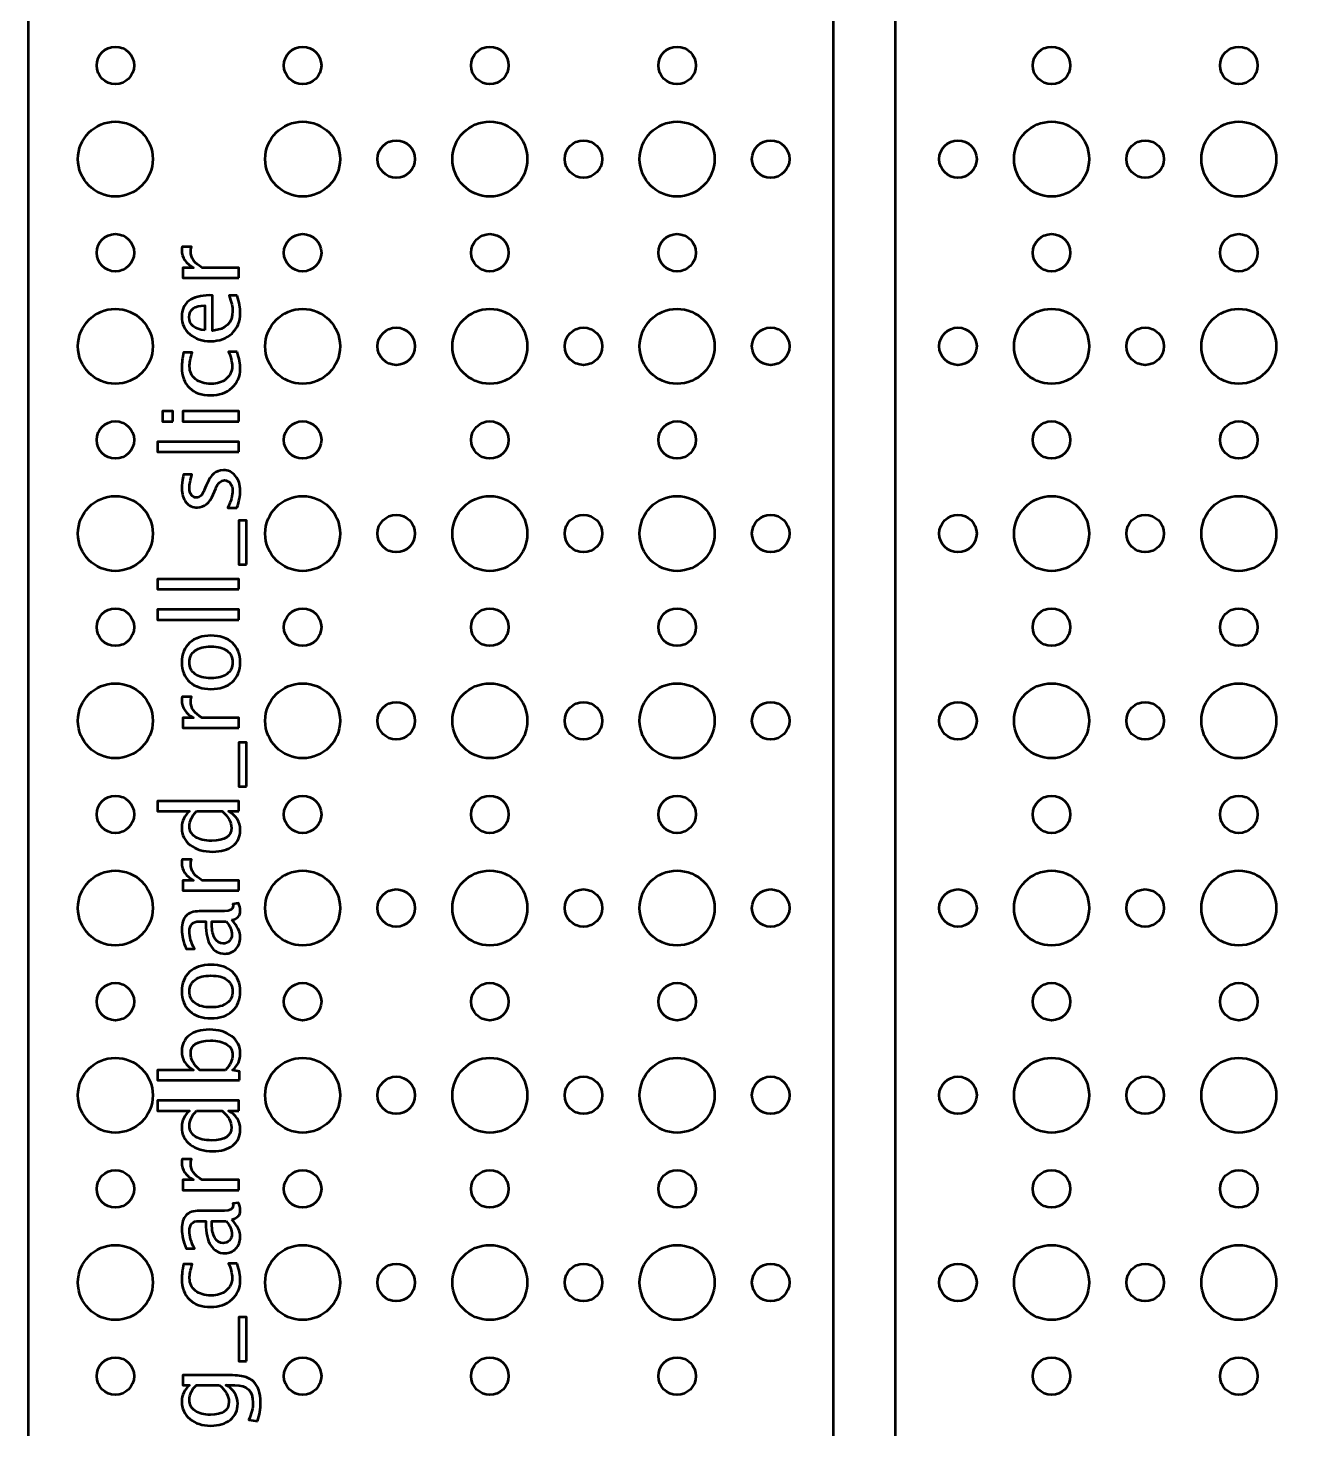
# Model space of a CAD drawing. Header units: centimetres. Extents: x -120 to 105, y -79 to 117.
# Drawn here: x 23.3 to 33.45, y -23.67 to -12.45 of the extents above; entities that cross this region are included whole.
import ezdxf

# ---------------------------------------------------------------- set-up
doc = ezdxf.new("R2010")
doc.units = ezdxf.units.CM
doc.header["$MEASUREMENT"] = 0
doc.layers.add('Layer 1', color=7, linetype='Continuous')

msp = doc.modelspace()

# ---------------------------------------------------------------- linework, layer by layer
at = {"layer": 'Layer 1', "lineweight": 53}
msp.add_lwpolyline([(29.75, -32.5001), (30.25, -32.5001), (30.25, 2.4999), (29.75, 2.4999), (29.75, -32.5001)], close=True, dxfattribs=at)
for centre, major_axis in [((24, -12.75), (0, 0.15)), ((25.5, -12.75), (0, 0.15)), ((27, -12.75), (0, 0.15)), ((28.5, -12.75), (0, 0.15)), ((31.5, -12.75), (0, 0.15)), ((33, -12.75), (0, 0.15)), ((24.00001, -13.50001), (0, 0.30001)), ((25.50001, -13.50001), (0, 0.30001)), ((27.00001, -13.50001), (0, 0.30001)), ((28.50001, -13.50001), (0, 0.30001)), ((31.50001, -13.50001), (0, 0.30001)), ((33.00001, -13.50001), (0, 0.30001)), ((26.25, -13.5), (0, 0.15)), ((27.75, -13.5), (0, 0.15)), ((29.25, -13.5), (0, 0.15)), ((30.75, -13.5), (0, 0.15)), ((32.25, -13.5), (0, 0.15)), ((24, -14.25), (0, 0.15)), ((25.5, -14.25), (0, 0.15)), ((27, -14.25), (0, 0.15)), ((28.5, -14.25), (0, 0.15)), ((31.5, -14.25), (0, 0.15)), ((33, -14.25), (0, 0.15)), ((24.00001, -15.00001), (0, 0.30001)), ((25.50001, -15.00001), (0, 0.30001)), ((27.00001, -15.00001), (0, 0.30001)), ((28.50001, -15.00001), (0, 0.30001)), ((31.50001, -15.00001), (0, 0.30001)), ((33.00001, -15.00001), (0, 0.30001)), ((26.25, -15), (0, 0.15)), ((27.75, -15), (0, 0.15)), ((29.25, -15), (0, 0.15)), ((30.75, -15), (0, 0.15)), ((32.25, -15), (0, 0.15)), ((24, -15.75), (0, 0.15)), ((25.5, -15.75), (0, 0.15)), ((27, -15.75), (0, 0.15)), ((28.5, -15.75), (0, 0.15)), ((31.5, -15.75), (0, 0.15)), ((33, -15.75), (0, 0.15)), ((24.00001, -16.50001), (0, 0.30001)), ((25.50001, -16.50001), (0, 0.30001)), ((27.00001, -16.50001), (0, 0.30001)), ((28.50001, -16.50001), (0, 0.30001)), ((31.50001, -16.50001), (0, 0.30001)), ((33.00001, -16.50001), (0, 0.30001)), ((26.25, -16.5), (0, 0.15)), ((27.75, -16.5), (0, 0.15)), ((29.25, -16.5), (0, 0.15)), ((30.75, -16.5), (0, 0.15)), ((32.25, -16.5), (0, 0.15)), ((24, -17.25), (0, 0.15)), ((25.5, -17.25), (0, 0.15)), ((27, -17.25), (0, 0.15)), ((28.5, -17.25), (0, 0.15)), ((31.5, -17.25), (0, 0.15)), ((33, -17.25), (0, 0.15)), ((24.00001, -18.00001), (0, 0.30001)), ((25.50001, -18.00001), (0, 0.30001)), ((27.00001, -18.00001), (0, 0.30001)), ((28.50001, -18.00001), (0, 0.30001)), ((31.50001, -18.00001), (0, 0.30001)), ((33.00001, -18.00001), (0, 0.30001)), ((26.25, -18), (0, 0.15)), ((27.75, -18), (0, 0.15)), ((29.25, -18), (0, 0.15)), ((30.75, -18), (0, 0.15)), ((32.25, -18), (0, 0.15)), ((24, -18.75), (0, 0.15)), ((25.5, -18.75), (0, 0.15)), ((27, -18.75), (0, 0.15)), ((28.5, -18.75), (0, 0.15)), ((31.5, -18.75), (0, 0.15)), ((33, -18.75), (0, 0.15)), ((24.00001, -19.50001), (0, 0.30001)), ((25.50001, -19.50001), (0, 0.30001)), ((27.00001, -19.50001), (0, 0.30001)), ((28.50001, -19.50001), (0, 0.30001)), ((31.50001, -19.50001), (0, 0.30001)), ((33.00001, -19.50001), (0, 0.30001)), ((26.25, -19.5), (0, 0.15)), ((27.75, -19.5), (0, 0.15)), ((29.25, -19.5), (0, 0.15)), ((30.75, -19.5), (0, 0.15)), ((32.25, -19.5), (0, 0.15)), ((24, -20.25), (0, 0.15)), ((25.5, -20.25), (0, 0.15)), ((27, -20.25), (0, 0.15)), ((28.5, -20.25), (0, 0.15)), ((31.5, -20.25), (0, 0.15)), ((33, -20.25), (0, 0.15)), ((24.00001, -21.00001), (0, 0.30001)), ((25.50001, -21.00001), (0, 0.30001)), ((27.00001, -21.00001), (0, 0.30001)), ((28.50001, -21.00001), (0, 0.30001)), ((31.50001, -21.00001), (0, 0.30001)), ((33.00001, -21.00001), (0, 0.30001)), ((26.25, -21), (0, 0.15)), ((27.75, -21), (0, 0.15)), ((29.25, -21), (0, 0.15)), ((30.75, -21), (0, 0.15)), ((32.25, -21), (0, 0.15)), ((24, -21.75), (0, 0.15)), ((25.5, -21.75), (0, 0.15)), ((27, -21.75), (0, 0.15)), ((28.5, -21.75), (0, 0.15)), ((31.5, -21.75), (0, 0.15)), ((33, -21.75), (0, 0.15)), ((24.00001, -22.50001), (0, 0.30001)), ((25.50001, -22.50001), (0, 0.30001)), ((27.00001, -22.50001), (0, 0.30001)), ((28.50001, -22.50001), (0, 0.30001)), ((31.50001, -22.50001), (0, 0.30001)), ((33.00001, -22.50001), (0, 0.30001)), ((26.25, -22.5), (0, 0.15)), ((27.75, -22.5), (0, 0.15)), ((29.25, -22.5), (0, 0.15)), ((30.75, -22.5), (0, 0.15)), ((32.25, -22.5), (0, 0.15)), ((24, -23.25), (0, 0.15)), ((25.5, -23.25), (0, 0.15)), ((27, -23.25), (0, 0.15)), ((28.5, -23.25), (0, 0.15)), ((31.5, -23.25), (0, 0.15)), ((33, -23.25), (0, 0.15))]:
    msp.add_ellipse(centre, major_axis=major_axis, ratio=1, dxfattribs=at)
msp.add_open_spline([(23.8, -33.7), (23.52386, -33.7), (23.3, -33.47614), (23.3, -33.2), (23.3, -33.2), (23.3, -33.2), (23.3, 6.2), (23.3, 6.2), (23.3, 6.2), (23.3, 6.47614), (23.52386, 6.7), (23.8, 6.7), (23.8, 6.7), (27.54218, 6.7), (33.02796, 6.7), (36.2, 6.7), (36.2, 6.7), (36.47614, 6.7), (36.7, 6.47614), (36.7, 6.2), (36.7, 6.2), (36.7, 6.2), (36.7, -11.3), (36.7, -11.3), (36.7, -11.3), (36.7, -11.3), (61.7, -11.3), (61.7, -11.3), (61.7, -11.3), (61.97614, -11.3), (62.2, -11.52386), (62.2, -11.8), (62.2, -11.8), (62.2, -11.8), (62.2, -18.2), (62.2, -18.2), (62.2, -18.2), (62.2, -18.47614), (61.97614, -18.7), (61.7, -18.7), (61.7, -18.7), (61.7, -18.7), (36.7, -18.7), (36.7, -18.7), (36.7, -18.7), (36.7, -18.7), (36.7, -33.2), (36.7, -33.2), (36.7, -33.2), (36.7, -33.47614), (36.47614, -33.7), (36.2, -33.7), (36.2, -33.7), (31.42225, -33.7), (28.57775, -33.7), (23.8, -33.7)], degree=3, knots=[0, 0, 0, 0, 0.06666667, 0.06666667, 0.06666667, 0.06666667, 0.13333333, 0.13333333, 0.13333333, 0.13333333, 0.2, 0.2, 0.2, 0.2, 0.26666667, 0.26666667, 0.26666667, 0.26666667, 0.33333333, 0.33333333, 0.33333333, 0.33333333, 0.4, 0.4, 0.4, 0.4, 0.46666667, 0.46666667, 0.46666667, 0.46666667, 0.53333333, 0.53333333, 0.53333333, 0.53333333, 0.6, 0.6, 0.6, 0.6, 0.66666667, 0.66666667, 0.66666667, 0.66666667, 0.73333333, 0.73333333, 0.73333333, 0.73333333, 0.8, 0.8, 0.8, 0.8, 0.86666667, 0.86666667, 0.86666667, 0.86666667, 1, 1, 1, 1], dxfattribs=at)
at = {"layer": 'Layer 1', "color": 5, "lineweight": 53}
for points, knots in [([(24.99003, -14.45119), (24.99003, -14.45119), (24.54129, -14.45119), (24.54129, -14.45119), (24.54129, -14.45119), (24.54129, -14.45119), (24.54129, -14.36992), (24.54129, -14.36992), (24.54129, -14.36992), (24.54129, -14.36992), (24.6261, -14.36992), (24.6261, -14.36992), (24.6261, -14.36992), (24.56331, -14.3376), (24.53198, -14.29076), (24.53198, -14.22923), (24.53198, -14.22923), (24.53198, -14.22091), (24.53269, -14.21216), (24.5341, -14.20313), (24.5341, -14.20313), (24.5341, -14.20313), (24.61016, -14.20313), (24.61016, -14.20313), (24.61016, -14.20313), (24.6055, -14.21724), (24.6031, -14.22965), (24.6031, -14.24038), (24.6031, -14.24038), (24.6031, -14.29203), (24.63358, -14.33521), (24.69468, -14.36992), (24.69468, -14.36992), (24.69468, -14.36992), (24.99003, -14.36992), (24.99003, -14.36992), (24.99003, -14.36992), (24.99003, -14.36992), (24.99003, -14.45119), (24.99003, -14.45119)], [0, 0, 0, 0, 0.09090909, 0.09090909, 0.09090909, 0.09090909, 0.18181818, 0.18181818, 0.18181818, 0.18181818, 0.27272727, 0.27272727, 0.27272727, 0.27272727, 0.36363636, 0.36363636, 0.36363636, 0.36363636, 0.45454545, 0.45454545, 0.45454545, 0.45454545, 0.54545455, 0.54545455, 0.54545455, 0.54545455, 0.63636364, 0.63636364, 0.63636364, 0.63636364, 0.72727273, 0.72727273, 0.72727273, 0.72727273, 0.81818182, 0.81818182, 0.81818182, 0.81818182, 1, 1, 1, 1]), ([(24.97564, -14.59359), (24.99201, -14.6482), (25.00019, -14.6949), (25.00019, -14.73385), (25.00019, -14.73385), (25.00019, -14.80031), (24.97818, -14.85436), (24.93429, -14.89599), (24.93429, -14.89599), (24.89041, -14.93761), (24.83354, -14.95849), (24.76355, -14.95849), (24.76355, -14.95849), (24.69567, -14.95849), (24.63993, -14.94015), (24.59633, -14.90332), (24.59633, -14.90332), (24.55287, -14.8665), (24.53113, -14.81936), (24.53113, -14.76193), (24.53113, -14.76193), (24.53113, -14.7076), (24.55047, -14.66555), (24.58913, -14.63592), (24.58913, -14.63592), (24.6278, -14.60629), (24.68255, -14.59147), (24.75353, -14.59147), (24.75353, -14.59147), (24.75353, -14.59147), (24.77836, -14.59189), (24.77836, -14.59189), (24.77836, -14.59189), (24.77836, -14.59189), (24.77836, -14.87553), (24.77836, -14.87553), (24.77836, -14.87553), (24.88561, -14.86367), (24.93923, -14.81132), (24.93923, -14.71861), (24.93923, -14.71861), (24.93923, -14.6846), (24.92963, -14.64297), (24.91044, -14.59359), (24.91044, -14.59359), (24.91044, -14.59359), (24.97564, -14.59359), (24.97564, -14.59359)], [0, 0, 0, 0, 0.07692308, 0.07692308, 0.07692308, 0.07692308, 0.15384615, 0.15384615, 0.15384615, 0.15384615, 0.23076923, 0.23076923, 0.23076923, 0.23076923, 0.30769231, 0.30769231, 0.30769231, 0.30769231, 0.38461538, 0.38461538, 0.38461538, 0.38461538, 0.46153846, 0.46153846, 0.46153846, 0.46153846, 0.53846154, 0.53846154, 0.53846154, 0.53846154, 0.61538462, 0.61538462, 0.61538462, 0.61538462, 0.69230769, 0.69230769, 0.69230769, 0.69230769, 0.76923077, 0.76923077, 0.76923077, 0.76923077, 0.84615385, 0.84615385, 0.84615385, 0.84615385, 1, 1, 1, 1]), ([(24.7174, -14.87129), (24.7174, -14.87129), (24.7174, -14.67317), (24.7174, -14.67317), (24.7174, -14.67317), (24.63386, -14.67317), (24.5921, -14.70436), (24.5921, -14.76659), (24.5921, -14.76659), (24.5921, -14.82924), (24.63386, -14.8641), (24.7174, -14.87129)], [0, 0, 0, 0, 0.25, 0.25, 0.25, 0.25, 0.5, 0.5, 0.5, 0.5, 1, 1, 1, 1]), ([(24.97648, -15.045), (24.99229, -15.09763), (25.00019, -15.14307), (25.00019, -15.18131), (25.00019, -15.18131), (25.00019, -15.24199), (24.97775, -15.29222), (24.93302, -15.33216), (24.93302, -15.33216), (24.88815, -15.37208), (24.83156, -15.39212), (24.7634, -15.39212), (24.7634, -15.39212), (24.69059, -15.39212), (24.63372, -15.37236), (24.59308, -15.33286), (24.59308, -15.33286), (24.5523, -15.29335), (24.53198, -15.23818), (24.53198, -15.16734), (24.53198, -15.16734), (24.53198, -15.13248), (24.53678, -15.09326), (24.54637, -15.05008), (24.54637, -15.05008), (24.54637, -15.05008), (24.61496, -15.05008), (24.61496, -15.05008), (24.61496, -15.05008), (24.60141, -15.09594), (24.59464, -15.13333), (24.59464, -15.16212), (24.59464, -15.16212), (24.59464, -15.20389), (24.6103, -15.23733), (24.64148, -15.26231), (24.64148, -15.26231), (24.67267, -15.28728), (24.7143, -15.29984), (24.76623, -15.29984), (24.76623, -15.29984), (24.8166, -15.29984), (24.85724, -15.28686), (24.88843, -15.26104), (24.88843, -15.26104), (24.91947, -15.23521), (24.935, -15.20149), (24.935, -15.15958), (24.935, -15.15958), (24.935, -15.12247), (24.9254, -15.08437), (24.90621, -15.045), (24.90621, -15.045), (24.90621, -15.045), (24.97648, -15.045), (24.97648, -15.045)], [0, 0, 0, 0, 0.06666667, 0.06666667, 0.06666667, 0.06666667, 0.13333333, 0.13333333, 0.13333333, 0.13333333, 0.2, 0.2, 0.2, 0.2, 0.26666667, 0.26666667, 0.26666667, 0.26666667, 0.33333333, 0.33333333, 0.33333333, 0.33333333, 0.4, 0.4, 0.4, 0.4, 0.46666667, 0.46666667, 0.46666667, 0.46666667, 0.53333333, 0.53333333, 0.53333333, 0.53333333, 0.6, 0.6, 0.6, 0.6, 0.66666667, 0.66666667, 0.66666667, 0.66666667, 0.73333333, 0.73333333, 0.73333333, 0.73333333, 0.8, 0.8, 0.8, 0.8, 0.86666667, 0.86666667, 0.86666667, 0.86666667, 1, 1, 1, 1]), ([(24.45917, -15.60125), (24.45917, -15.60125), (24.37789, -15.60125), (24.37789, -15.60125), (24.37789, -15.60125), (24.37789, -15.60125), (24.37789, -15.51998), (24.37789, -15.51998), (24.37789, -15.51998), (24.37789, -15.51998), (24.45917, -15.51998), (24.45917, -15.51998), (24.45917, -15.51998), (24.45917, -15.51998), (24.45917, -15.60125), (24.45917, -15.60125)], [0, 0, 0, 0, 0.2, 0.2, 0.2, 0.2, 0.4, 0.4, 0.4, 0.4, 0.6, 0.6, 0.6, 0.6, 1, 1, 1, 1]), ([(24.99003, -15.60125), (24.99003, -15.60125), (24.54129, -15.60125), (24.54129, -15.60125), (24.54129, -15.60125), (24.54129, -15.60125), (24.54129, -15.51998), (24.54129, -15.51998), (24.54129, -15.51998), (24.54129, -15.51998), (24.99003, -15.51998), (24.99003, -15.51998), (24.99003, -15.51998), (24.99003, -15.51998), (24.99003, -15.60125), (24.99003, -15.60125)], [0, 0, 0, 0, 0.2, 0.2, 0.2, 0.2, 0.4, 0.4, 0.4, 0.4, 0.6, 0.6, 0.6, 0.6, 1, 1, 1, 1]), ([(24.99003, -15.84594), (24.99003, -15.84594), (24.33725, -15.84594), (24.33725, -15.84594), (24.33725, -15.84594), (24.33725, -15.84594), (24.33725, -15.76467), (24.33725, -15.76467), (24.33725, -15.76467), (24.33725, -15.76467), (24.99003, -15.76467), (24.99003, -15.76467), (24.99003, -15.76467), (24.99003, -15.76467), (24.99003, -15.84594), (24.99003, -15.84594)], [0, 0, 0, 0, 0.2, 0.2, 0.2, 0.2, 0.4, 0.4, 0.4, 0.4, 0.6, 0.6, 0.6, 0.6, 1, 1, 1, 1]), ([(24.97394, -16.29368), (24.97394, -16.29368), (24.89944, -16.29368), (24.89944, -16.29368), (24.89944, -16.29368), (24.92597, -16.24049), (24.93923, -16.19434), (24.93923, -16.15497), (24.93923, -16.15497), (24.93923, -16.13155), (24.93288, -16.11208), (24.92018, -16.09669), (24.92018, -16.09669), (24.90762, -16.08131), (24.89182, -16.07355), (24.87277, -16.07355), (24.87277, -16.07355), (24.84497, -16.07355), (24.82197, -16.09514), (24.80376, -16.13832), (24.80376, -16.13832), (24.80376, -16.13832), (24.78358, -16.18588), (24.78358, -16.18588), (24.78358, -16.18588), (24.75451, -16.256), (24.71246, -16.29114), (24.65785, -16.29114), (24.65785, -16.29114), (24.61877, -16.29114), (24.588, -16.27731), (24.56557, -16.24966), (24.56557, -16.24966), (24.54313, -16.222), (24.53198, -16.18404), (24.53198, -16.13592), (24.53198, -16.13592), (24.53198, -16.11095), (24.53537, -16.0799), (24.54228, -16.04307), (24.54228, -16.04307), (24.54228, -16.04307), (24.54553, -16.02614), (24.54553, -16.02614), (24.54553, -16.02614), (24.54553, -16.02614), (24.61326, -16.02614), (24.61326, -16.02614), (24.61326, -16.02614), (24.59972, -16.07144), (24.59294, -16.10756), (24.59294, -16.13451), (24.59294, -16.13451), (24.59294, -16.15822), (24.59816, -16.17699), (24.60846, -16.19124), (24.60846, -16.19124), (24.61877, -16.20535), (24.63259, -16.21241), (24.64995, -16.21241), (24.64995, -16.21241), (24.67436, -16.21241), (24.69511, -16.19265), (24.7119, -16.153), (24.7119, -16.153), (24.7119, -16.153), (24.72841, -16.11391), (24.72841, -16.11391), (24.72841, -16.11391), (24.74704, -16.0696), (24.76679, -16.03827), (24.78753, -16.01993), (24.78753, -16.01993), (24.80828, -16.00144), (24.83424, -15.99227), (24.86529, -15.99227), (24.86529, -15.99227), (24.90466, -15.99227), (24.93697, -16.00779), (24.96223, -16.03898), (24.96223, -16.03898), (24.98749, -16.07002), (25.00019, -16.10982), (25.00019, -16.15822), (25.00019, -16.15822), (25.00019, -16.19547), (24.99144, -16.24049), (24.97394, -16.29368)], [0, 0, 0, 0, 0.04347826, 0.04347826, 0.04347826, 0.04347826, 0.08695652, 0.08695652, 0.08695652, 0.08695652, 0.13043478, 0.13043478, 0.13043478, 0.13043478, 0.17391304, 0.17391304, 0.17391304, 0.17391304, 0.2173913, 0.2173913, 0.2173913, 0.2173913, 0.26086957, 0.26086957, 0.26086957, 0.26086957, 0.30434783, 0.30434783, 0.30434783, 0.30434783, 0.34782609, 0.34782609, 0.34782609, 0.34782609, 0.39130435, 0.39130435, 0.39130435, 0.39130435, 0.43478261, 0.43478261, 0.43478261, 0.43478261, 0.47826087, 0.47826087, 0.47826087, 0.47826087, 0.52173913, 0.52173913, 0.52173913, 0.52173913, 0.56521739, 0.56521739, 0.56521739, 0.56521739, 0.60869565, 0.60869565, 0.60869565, 0.60869565, 0.65217391, 0.65217391, 0.65217391, 0.65217391, 0.69565217, 0.69565217, 0.69565217, 0.69565217, 0.73913043, 0.73913043, 0.73913043, 0.73913043, 0.7826087, 0.7826087, 0.7826087, 0.7826087, 0.82608696, 0.82608696, 0.82608696, 0.82608696, 0.86956522, 0.86956522, 0.86956522, 0.86956522, 0.91304348, 0.91304348, 0.91304348, 0.91304348, 1, 1, 1, 1]), ([(25.05099, -16.74664), (25.05099, -16.74664), (24.99003, -16.74664), (24.99003, -16.74664), (24.99003, -16.74664), (24.99003, -16.74664), (24.99003, -16.39444), (24.99003, -16.39444), (24.99003, -16.39444), (24.99003, -16.39444), (25.05099, -16.39444), (25.05099, -16.39444), (25.05099, -16.39444), (25.05099, -16.39444), (25.05099, -16.74664), (25.05099, -16.74664)], [0, 0, 0, 0, 0.2, 0.2, 0.2, 0.2, 0.4, 0.4, 0.4, 0.4, 0.6, 0.6, 0.6, 0.6, 1, 1, 1, 1]), ([(24.99003, -16.94561), (24.99003, -16.94561), (24.33725, -16.94561), (24.33725, -16.94561), (24.33725, -16.94561), (24.33725, -16.94561), (24.33725, -16.86434), (24.33725, -16.86434), (24.33725, -16.86434), (24.33725, -16.86434), (24.99003, -16.86434), (24.99003, -16.86434), (24.99003, -16.86434), (24.99003, -16.86434), (24.99003, -16.94561), (24.99003, -16.94561)], [0, 0, 0, 0, 0.2, 0.2, 0.2, 0.2, 0.4, 0.4, 0.4, 0.4, 0.6, 0.6, 0.6, 0.6, 1, 1, 1, 1]), ([(24.99003, -17.1903), (24.99003, -17.1903), (24.33725, -17.1903), (24.33725, -17.1903), (24.33725, -17.1903), (24.33725, -17.1903), (24.33725, -17.10903), (24.33725, -17.10903), (24.33725, -17.10903), (24.33725, -17.10903), (24.99003, -17.10903), (24.99003, -17.10903), (24.99003, -17.10903), (24.99003, -17.10903), (24.99003, -17.1903), (24.99003, -17.1903)], [0, 0, 0, 0, 0.2, 0.2, 0.2, 0.2, 0.4, 0.4, 0.4, 0.4, 0.6, 0.6, 0.6, 0.6, 1, 1, 1, 1]), ([(25.00019, -17.53179), (25.00019, -17.59769), (24.97916, -17.6499), (24.93711, -17.68828), (24.93711, -17.68828), (24.89506, -17.7268), (24.83791, -17.74599), (24.7658, -17.74599), (24.7658, -17.74599), (24.69384, -17.74599), (24.63683, -17.7268), (24.59492, -17.68828), (24.59492, -17.68828), (24.55301, -17.6499), (24.53198, -17.59769), (24.53198, -17.53179), (24.53198, -17.53179), (24.53198, -17.46589), (24.55301, -17.41368), (24.59492, -17.3753), (24.59492, -17.3753), (24.63683, -17.33678), (24.69384, -17.31758), (24.7658, -17.31758), (24.7658, -17.31758), (24.83791, -17.31758), (24.89506, -17.33678), (24.93711, -17.3753), (24.93711, -17.3753), (24.97916, -17.41368), (25.00019, -17.46589), (25.00019, -17.53179)], [0, 0, 0, 0, 0.11111111, 0.11111111, 0.11111111, 0.11111111, 0.22222222, 0.22222222, 0.22222222, 0.22222222, 0.33333333, 0.33333333, 0.33333333, 0.33333333, 0.44444444, 0.44444444, 0.44444444, 0.44444444, 0.55555556, 0.55555556, 0.55555556, 0.55555556, 0.66666667, 0.66666667, 0.66666667, 0.66666667, 0.77777778, 0.77777778, 0.77777778, 0.77777778, 1, 1, 1, 1]), ([(24.93923, -17.53193), (24.93923, -17.49172), (24.92413, -17.46039), (24.89379, -17.43809), (24.89379, -17.43809), (24.86359, -17.41594), (24.82084, -17.40479), (24.7658, -17.40479), (24.7658, -17.40479), (24.71091, -17.40479), (24.6683, -17.41594), (24.6381, -17.43809), (24.6381, -17.43809), (24.60804, -17.46039), (24.59294, -17.49172), (24.59294, -17.53193), (24.59294, -17.53193), (24.59294, -17.57229), (24.60804, -17.60362), (24.6381, -17.62563), (24.6381, -17.62563), (24.6683, -17.64779), (24.71091, -17.65879), (24.7658, -17.65879), (24.7658, -17.65879), (24.82084, -17.65879), (24.86359, -17.64779), (24.89379, -17.62563), (24.89379, -17.62563), (24.92413, -17.60362), (24.93923, -17.57229), (24.93923, -17.53193)], [0, 0, 0, 0, 0.11111111, 0.11111111, 0.11111111, 0.11111111, 0.22222222, 0.22222222, 0.22222222, 0.22222222, 0.33333333, 0.33333333, 0.33333333, 0.33333333, 0.44444444, 0.44444444, 0.44444444, 0.44444444, 0.55555556, 0.55555556, 0.55555556, 0.55555556, 0.66666667, 0.66666667, 0.66666667, 0.66666667, 0.77777778, 0.77777778, 0.77777778, 0.77777778, 1, 1, 1, 1]), ([(24.99003, -18.05686), (24.99003, -18.05686), (24.54129, -18.05686), (24.54129, -18.05686), (24.54129, -18.05686), (24.54129, -18.05686), (24.54129, -17.97559), (24.54129, -17.97559), (24.54129, -17.97559), (24.54129, -17.97559), (24.6261, -17.97559), (24.6261, -17.97559), (24.6261, -17.97559), (24.56331, -17.94327), (24.53198, -17.89643), (24.53198, -17.8349), (24.53198, -17.8349), (24.53198, -17.82658), (24.53269, -17.81783), (24.5341, -17.8088), (24.5341, -17.8088), (24.5341, -17.8088), (24.61016, -17.8088), (24.61016, -17.8088), (24.61016, -17.8088), (24.6055, -17.82291), (24.6031, -17.83532), (24.6031, -17.84605), (24.6031, -17.84605), (24.6031, -17.8977), (24.63358, -17.94088), (24.69468, -17.97559), (24.69468, -17.97559), (24.69468, -17.97559), (24.99003, -17.97559), (24.99003, -17.97559), (24.99003, -17.97559), (24.99003, -17.97559), (24.99003, -18.05686), (24.99003, -18.05686)], [0, 0, 0, 0, 0.09090909, 0.09090909, 0.09090909, 0.09090909, 0.18181818, 0.18181818, 0.18181818, 0.18181818, 0.27272727, 0.27272727, 0.27272727, 0.27272727, 0.36363636, 0.36363636, 0.36363636, 0.36363636, 0.45454545, 0.45454545, 0.45454545, 0.45454545, 0.54545455, 0.54545455, 0.54545455, 0.54545455, 0.63636364, 0.63636364, 0.63636364, 0.63636364, 0.72727273, 0.72727273, 0.72727273, 0.72727273, 0.81818182, 0.81818182, 0.81818182, 0.81818182, 1, 1, 1, 1]), ([(25.05099, -18.52591), (25.05099, -18.52591), (24.99003, -18.52591), (24.99003, -18.52591), (24.99003, -18.52591), (24.99003, -18.52591), (24.99003, -18.17371), (24.99003, -18.17371), (24.99003, -18.17371), (24.99003, -18.17371), (25.05099, -18.17371), (25.05099, -18.17371), (25.05099, -18.17371), (25.05099, -18.17371), (25.05099, -18.52591), (25.05099, -18.52591)], [0, 0, 0, 0, 0.2, 0.2, 0.2, 0.2, 0.4, 0.4, 0.4, 0.4, 0.6, 0.6, 0.6, 0.6, 1, 1, 1, 1]), ([(24.99003, -18.72432), (24.99003, -18.72432), (24.90579, -18.72432), (24.90579, -18.72432), (24.90579, -18.72432), (24.96872, -18.75748), (25.00019, -18.80743), (25.00019, -18.87418), (25.00019, -18.87418), (25.00019, -18.92836), (24.98058, -18.97098), (24.94121, -19.00201), (24.94121, -19.00201), (24.90184, -19.03306), (24.84807, -19.04858), (24.77991, -19.04858), (24.77991, -19.04858), (24.70541, -19.04858), (24.64544, -19.03094), (24.6, -18.9958), (24.6, -18.9958), (24.5547, -18.96054), (24.53198, -18.91425), (24.53198, -18.85682), (24.53198, -18.85682), (24.53198, -18.80362), (24.5523, -18.75931), (24.59308, -18.72432), (24.59308, -18.72432), (24.59308, -18.72432), (24.33725, -18.72432), (24.33725, -18.72432), (24.33725, -18.72432), (24.33725, -18.72432), (24.33725, -18.64303), (24.33725, -18.64303), (24.33725, -18.64303), (24.33725, -18.64303), (24.99003, -18.64303), (24.99003, -18.64303), (24.99003, -18.64303), (24.99003, -18.64303), (24.99003, -18.72432), (24.99003, -18.72432)], [0, 0, 0, 0, 0.08333333, 0.08333333, 0.08333333, 0.08333333, 0.16666667, 0.16666667, 0.16666667, 0.16666667, 0.25, 0.25, 0.25, 0.25, 0.33333333, 0.33333333, 0.33333333, 0.33333333, 0.41666667, 0.41666667, 0.41666667, 0.41666667, 0.5, 0.5, 0.5, 0.5, 0.58333333, 0.58333333, 0.58333333, 0.58333333, 0.66666667, 0.66666667, 0.66666667, 0.66666667, 0.75, 0.75, 0.75, 0.75, 0.83333333, 0.83333333, 0.83333333, 0.83333333, 1, 1, 1, 1]), ([(24.64868, -18.72432), (24.61157, -18.76651), (24.59294, -18.80644), (24.59294, -18.84426), (24.59294, -18.84426), (24.59294, -18.88151), (24.60846, -18.9103), (24.63965, -18.93076), (24.63965, -18.93076), (24.67069, -18.95122), (24.71472, -18.96138), (24.77173, -18.96138), (24.77173, -18.96138), (24.87658, -18.96138), (24.92907, -18.92667), (24.92907, -18.8571), (24.92907, -18.8571), (24.92907, -18.81195), (24.90438, -18.76764), (24.85513, -18.72432), (24.85513, -18.72432), (24.85513, -18.72432), (24.64868, -18.72432), (24.64868, -18.72432)], [0, 0, 0, 0, 0.14285714, 0.14285714, 0.14285714, 0.14285714, 0.28571429, 0.28571429, 0.28571429, 0.28571429, 0.42857143, 0.42857143, 0.42857143, 0.42857143, 0.57142857, 0.57142857, 0.57142857, 0.57142857, 0.71428571, 0.71428571, 0.71428571, 0.71428571, 1, 1, 1, 1]), ([(24.99003, -19.35945), (24.99003, -19.35945), (24.54129, -19.35945), (24.54129, -19.35945), (24.54129, -19.35945), (24.54129, -19.35945), (24.54129, -19.27818), (24.54129, -19.27818), (24.54129, -19.27818), (24.54129, -19.27818), (24.6261, -19.27818), (24.6261, -19.27818), (24.6261, -19.27818), (24.56331, -19.24586), (24.53198, -19.19902), (24.53198, -19.13749), (24.53198, -19.13749), (24.53198, -19.12917), (24.53269, -19.12042), (24.5341, -19.11139), (24.5341, -19.11139), (24.5341, -19.11139), (24.61016, -19.11139), (24.61016, -19.11139), (24.61016, -19.11139), (24.6055, -19.1255), (24.6031, -19.13791), (24.6031, -19.14864), (24.6031, -19.14864), (24.6031, -19.20029), (24.63358, -19.24347), (24.69468, -19.27818), (24.69468, -19.27818), (24.69468, -19.27818), (24.99003, -19.27818), (24.99003, -19.27818), (24.99003, -19.27818), (24.99003, -19.27818), (24.99003, -19.35945), (24.99003, -19.35945)], [0, 0, 0, 0, 0.09090909, 0.09090909, 0.09090909, 0.09090909, 0.18181818, 0.18181818, 0.18181818, 0.18181818, 0.27272727, 0.27272727, 0.27272727, 0.27272727, 0.36363636, 0.36363636, 0.36363636, 0.36363636, 0.45454545, 0.45454545, 0.45454545, 0.45454545, 0.54545455, 0.54545455, 0.54545455, 0.54545455, 0.63636364, 0.63636364, 0.63636364, 0.63636364, 0.72727273, 0.72727273, 0.72727273, 0.72727273, 0.81818182, 0.81818182, 0.81818182, 0.81818182, 1, 1, 1, 1]), ([(24.93288, -19.59567), (24.97775, -19.64449), (25.00019, -19.69148), (25.00019, -19.73664), (25.00019, -19.73664), (25.00019, -19.77375), (24.98862, -19.80464), (24.96534, -19.82906), (24.96534, -19.82906), (24.94205, -19.85361), (24.9127, -19.86589), (24.87728, -19.86589), (24.87728, -19.86589), (24.82832, -19.86589), (24.79064, -19.84528), (24.76439, -19.80409), (24.76439, -19.80409), (24.73815, -19.76288), (24.72502, -19.70376), (24.72502, -19.62671), (24.72502, -19.62671), (24.72502, -19.62671), (24.72502, -19.60766), (24.72502, -19.60766), (24.72502, -19.60766), (24.72502, -19.60766), (24.67098, -19.60766), (24.67098, -19.60766), (24.67098, -19.60766), (24.61891, -19.60766), (24.59294, -19.63476), (24.59294, -19.68908), (24.59294, -19.68908), (24.59294, -19.73113), (24.60621, -19.77714), (24.63274, -19.82694), (24.63274, -19.82694), (24.63274, -19.82694), (24.56585, -19.82694), (24.56585, -19.82694), (24.56585, -19.82694), (24.54327, -19.7722), (24.53198, -19.72055), (24.53198, -19.67215), (24.53198, -19.67215), (24.53198, -19.62234), (24.54327, -19.58551), (24.56599, -19.56194), (24.56599, -19.56194), (24.58871, -19.53824), (24.6237, -19.52638), (24.67098, -19.52638), (24.67098, -19.52638), (24.67098, -19.52638), (24.87375, -19.52638), (24.87375, -19.52638), (24.87375, -19.52638), (24.92018, -19.52638), (24.94346, -19.51213), (24.94346, -19.48348), (24.94346, -19.48348), (24.94346, -19.47996), (24.9429, -19.47473), (24.94177, -19.46782), (24.94177, -19.46782), (24.94177, -19.46782), (24.98693, -19.46203), (24.98693, -19.46203), (24.98693, -19.46203), (24.99582, -19.48052), (25.00019, -19.50084), (25.00019, -19.52314), (25.00019, -19.52314), (25.00019, -19.5611), (24.97775, -19.58523), (24.93288, -19.59567)], [0, 0, 0, 0, 0.05, 0.05, 0.05, 0.05, 0.1, 0.1, 0.1, 0.1, 0.15, 0.15, 0.15, 0.15, 0.2, 0.2, 0.2, 0.2, 0.25, 0.25, 0.25, 0.25, 0.3, 0.3, 0.3, 0.3, 0.35, 0.35, 0.35, 0.35, 0.4, 0.4, 0.4, 0.4, 0.45, 0.45, 0.45, 0.45, 0.5, 0.5, 0.5, 0.5, 0.55, 0.55, 0.55, 0.55, 0.6, 0.6, 0.6, 0.6, 0.65, 0.65, 0.65, 0.65, 0.7, 0.7, 0.7, 0.7, 0.75, 0.75, 0.75, 0.75, 0.8, 0.8, 0.8, 0.8, 0.85, 0.85, 0.85, 0.85, 0.9, 0.9, 0.9, 0.9, 1, 1, 1, 1]), ([(24.88857, -19.60766), (24.88857, -19.60766), (24.77328, -19.60766), (24.77328, -19.60766), (24.77328, -19.60766), (24.77328, -19.60766), (24.77244, -19.63377), (24.77244, -19.63377), (24.77244, -19.63377), (24.77244, -19.67892), (24.78076, -19.71533), (24.79741, -19.74313), (24.79741, -19.74313), (24.8142, -19.77079), (24.83636, -19.78462), (24.86402, -19.78462), (24.86402, -19.78462), (24.88335, -19.78462), (24.89972, -19.7777), (24.91312, -19.76401), (24.91312, -19.76401), (24.92653, -19.75018), (24.9333, -19.73339), (24.9333, -19.7135), (24.9333, -19.7135), (24.9333, -19.67963), (24.91835, -19.64435), (24.88857, -19.60766)], [0, 0, 0, 0, 0.125, 0.125, 0.125, 0.125, 0.25, 0.25, 0.25, 0.25, 0.375, 0.375, 0.375, 0.375, 0.5, 0.5, 0.5, 0.5, 0.625, 0.625, 0.625, 0.625, 0.75, 0.75, 0.75, 0.75, 1, 1, 1, 1]), ([(25.00019, -20.16844), (25.00019, -20.23434), (24.97916, -20.28655), (24.93711, -20.32493), (24.93711, -20.32493), (24.89506, -20.36345), (24.83791, -20.38264), (24.7658, -20.38264), (24.7658, -20.38264), (24.69384, -20.38264), (24.63683, -20.36345), (24.59492, -20.32493), (24.59492, -20.32493), (24.55301, -20.28655), (24.53198, -20.23434), (24.53198, -20.16844), (24.53198, -20.16844), (24.53198, -20.10254), (24.55301, -20.05033), (24.59492, -20.01195), (24.59492, -20.01195), (24.63683, -19.97343), (24.69384, -19.95423), (24.7658, -19.95423), (24.7658, -19.95423), (24.83791, -19.95423), (24.89506, -19.97343), (24.93711, -20.01195), (24.93711, -20.01195), (24.97916, -20.05033), (25.00019, -20.10254), (25.00019, -20.16844)], [0, 0, 0, 0, 0.11111111, 0.11111111, 0.11111111, 0.11111111, 0.22222222, 0.22222222, 0.22222222, 0.22222222, 0.33333333, 0.33333333, 0.33333333, 0.33333333, 0.44444444, 0.44444444, 0.44444444, 0.44444444, 0.55555556, 0.55555556, 0.55555556, 0.55555556, 0.66666667, 0.66666667, 0.66666667, 0.66666667, 0.77777778, 0.77777778, 0.77777778, 0.77777778, 1, 1, 1, 1]), ([(24.93923, -20.16858), (24.93923, -20.12837), (24.92413, -20.09704), (24.89379, -20.07474), (24.89379, -20.07474), (24.86359, -20.05259), (24.82084, -20.04144), (24.7658, -20.04144), (24.7658, -20.04144), (24.71091, -20.04144), (24.6683, -20.05259), (24.6381, -20.07474), (24.6381, -20.07474), (24.60804, -20.09704), (24.59294, -20.12837), (24.59294, -20.16858), (24.59294, -20.16858), (24.59294, -20.20894), (24.60804, -20.24027), (24.6381, -20.26228), (24.6381, -20.26228), (24.6683, -20.28444), (24.71091, -20.29544), (24.7658, -20.29544), (24.7658, -20.29544), (24.82084, -20.29544), (24.86359, -20.28444), (24.89379, -20.26228), (24.89379, -20.26228), (24.92413, -20.24027), (24.93923, -20.20894), (24.93923, -20.16858)], [0, 0, 0, 0, 0.11111111, 0.11111111, 0.11111111, 0.11111111, 0.22222222, 0.22222222, 0.22222222, 0.22222222, 0.33333333, 0.33333333, 0.33333333, 0.33333333, 0.44444444, 0.44444444, 0.44444444, 0.44444444, 0.55555556, 0.55555556, 0.55555556, 0.55555556, 0.66666667, 0.66666667, 0.66666667, 0.66666667, 0.77777778, 0.77777778, 0.77777778, 0.77777778, 1, 1, 1, 1]), ([(24.99511, -20.87991), (24.99511, -20.87991), (24.33725, -20.87991), (24.33725, -20.87991), (24.33725, -20.87991), (24.33725, -20.87991), (24.33725, -20.79864), (24.33725, -20.79864), (24.33725, -20.79864), (24.33725, -20.79864), (24.6261, -20.79864), (24.6261, -20.79864), (24.6261, -20.79864), (24.56331, -20.76534), (24.53198, -20.71524), (24.53198, -20.6485), (24.53198, -20.6485), (24.53198, -20.59445), (24.5516, -20.55198), (24.59097, -20.52093), (24.59097, -20.52093), (24.63034, -20.48989), (24.6841, -20.47436), (24.75226, -20.47436), (24.75226, -20.47436), (24.82648, -20.47436), (24.88645, -20.492), (24.93189, -20.52714), (24.93189, -20.52714), (24.97747, -20.56228), (25.00019, -20.60856), (25.00019, -20.66585), (25.00019, -20.66585), (25.00019, -20.71905), (24.97987, -20.76336), (24.93909, -20.79864), (24.93909, -20.79864), (24.93909, -20.79864), (24.99511, -20.80852), (24.99511, -20.80852), (24.99511, -20.80852), (24.99511, -20.80852), (24.99511, -20.87991), (24.99511, -20.87991)], [0, 0, 0, 0, 0.08333333, 0.08333333, 0.08333333, 0.08333333, 0.16666667, 0.16666667, 0.16666667, 0.16666667, 0.25, 0.25, 0.25, 0.25, 0.33333333, 0.33333333, 0.33333333, 0.33333333, 0.41666667, 0.41666667, 0.41666667, 0.41666667, 0.5, 0.5, 0.5, 0.5, 0.58333333, 0.58333333, 0.58333333, 0.58333333, 0.66666667, 0.66666667, 0.66666667, 0.66666667, 0.75, 0.75, 0.75, 0.75, 0.83333333, 0.83333333, 0.83333333, 0.83333333, 1, 1, 1, 1]), ([(24.88307, -20.79864), (24.92046, -20.75673), (24.93923, -20.71679), (24.93923, -20.67884), (24.93923, -20.67884), (24.93923, -20.64144), (24.92357, -20.61251), (24.89238, -20.59219), (24.89238, -20.59219), (24.8612, -20.57173), (24.81731, -20.56157), (24.76058, -20.56157), (24.76058, -20.56157), (24.6556, -20.56157), (24.6031, -20.59629), (24.6031, -20.66571), (24.6031, -20.66571), (24.6031, -20.71115), (24.62766, -20.75546), (24.6769, -20.79864), (24.6769, -20.79864), (24.6769, -20.79864), (24.88307, -20.79864), (24.88307, -20.79864)], [0, 0, 0, 0, 0.14285714, 0.14285714, 0.14285714, 0.14285714, 0.28571429, 0.28571429, 0.28571429, 0.28571429, 0.42857143, 0.42857143, 0.42857143, 0.42857143, 0.57142857, 0.57142857, 0.57142857, 0.57142857, 0.71428571, 0.71428571, 0.71428571, 0.71428571, 1, 1, 1, 1]), ([(24.99003, -21.12404), (24.99003, -21.12404), (24.90579, -21.12404), (24.90579, -21.12404), (24.90579, -21.12404), (24.96872, -21.1572), (25.00019, -21.20715), (25.00019, -21.2739), (25.00019, -21.2739), (25.00019, -21.32808), (24.98058, -21.3707), (24.94121, -21.40173), (24.94121, -21.40173), (24.90184, -21.43278), (24.84807, -21.4483), (24.77991, -21.4483), (24.77991, -21.4483), (24.70541, -21.4483), (24.64544, -21.43066), (24.6, -21.39552), (24.6, -21.39552), (24.5547, -21.36026), (24.53198, -21.31397), (24.53198, -21.25654), (24.53198, -21.25654), (24.53198, -21.20334), (24.5523, -21.15903), (24.59308, -21.12404), (24.59308, -21.12404), (24.59308, -21.12404), (24.33725, -21.12404), (24.33725, -21.12404), (24.33725, -21.12404), (24.33725, -21.12404), (24.33725, -21.04275), (24.33725, -21.04275), (24.33725, -21.04275), (24.33725, -21.04275), (24.99003, -21.04275), (24.99003, -21.04275), (24.99003, -21.04275), (24.99003, -21.04275), (24.99003, -21.12404), (24.99003, -21.12404)], [0, 0, 0, 0, 0.08333333, 0.08333333, 0.08333333, 0.08333333, 0.16666667, 0.16666667, 0.16666667, 0.16666667, 0.25, 0.25, 0.25, 0.25, 0.33333333, 0.33333333, 0.33333333, 0.33333333, 0.41666667, 0.41666667, 0.41666667, 0.41666667, 0.5, 0.5, 0.5, 0.5, 0.58333333, 0.58333333, 0.58333333, 0.58333333, 0.66666667, 0.66666667, 0.66666667, 0.66666667, 0.75, 0.75, 0.75, 0.75, 0.83333333, 0.83333333, 0.83333333, 0.83333333, 1, 1, 1, 1]), ([(24.64868, -21.12404), (24.61157, -21.16623), (24.59294, -21.20616), (24.59294, -21.24398), (24.59294, -21.24398), (24.59294, -21.28123), (24.60846, -21.31002), (24.63965, -21.33048), (24.63965, -21.33048), (24.67069, -21.35094), (24.71472, -21.3611), (24.77173, -21.3611), (24.77173, -21.3611), (24.87658, -21.3611), (24.92907, -21.32639), (24.92907, -21.25682), (24.92907, -21.25682), (24.92907, -21.21167), (24.90438, -21.16736), (24.85513, -21.12404), (24.85513, -21.12404), (24.85513, -21.12404), (24.64868, -21.12404), (24.64868, -21.12404)], [0, 0, 0, 0, 0.14285714, 0.14285714, 0.14285714, 0.14285714, 0.28571429, 0.28571429, 0.28571429, 0.28571429, 0.42857143, 0.42857143, 0.42857143, 0.42857143, 0.57142857, 0.57142857, 0.57142857, 0.57142857, 0.71428571, 0.71428571, 0.71428571, 0.71428571, 1, 1, 1, 1]), ([(24.99003, -21.75917), (24.99003, -21.75917), (24.54129, -21.75917), (24.54129, -21.75917), (24.54129, -21.75917), (24.54129, -21.75917), (24.54129, -21.6779), (24.54129, -21.6779), (24.54129, -21.6779), (24.54129, -21.6779), (24.6261, -21.6779), (24.6261, -21.6779), (24.6261, -21.6779), (24.56331, -21.64558), (24.53198, -21.59874), (24.53198, -21.53721), (24.53198, -21.53721), (24.53198, -21.52889), (24.53269, -21.52014), (24.5341, -21.51111), (24.5341, -21.51111), (24.5341, -21.51111), (24.61016, -21.51111), (24.61016, -21.51111), (24.61016, -21.51111), (24.6055, -21.52522), (24.6031, -21.53763), (24.6031, -21.54836), (24.6031, -21.54836), (24.6031, -21.60001), (24.63358, -21.64319), (24.69468, -21.6779), (24.69468, -21.6779), (24.69468, -21.6779), (24.99003, -21.6779), (24.99003, -21.6779), (24.99003, -21.6779), (24.99003, -21.6779), (24.99003, -21.75917), (24.99003, -21.75917)], [0, 0, 0, 0, 0.09090909, 0.09090909, 0.09090909, 0.09090909, 0.18181818, 0.18181818, 0.18181818, 0.18181818, 0.27272727, 0.27272727, 0.27272727, 0.27272727, 0.36363636, 0.36363636, 0.36363636, 0.36363636, 0.45454545, 0.45454545, 0.45454545, 0.45454545, 0.54545455, 0.54545455, 0.54545455, 0.54545455, 0.63636364, 0.63636364, 0.63636364, 0.63636364, 0.72727273, 0.72727273, 0.72727273, 0.72727273, 0.81818182, 0.81818182, 0.81818182, 0.81818182, 1, 1, 1, 1]), ([(24.93288, -21.99539), (24.97775, -22.04421), (25.00019, -22.0912), (25.00019, -22.13636), (25.00019, -22.13636), (25.00019, -22.17347), (24.98862, -22.20436), (24.96534, -22.22878), (24.96534, -22.22878), (24.94205, -22.25333), (24.9127, -22.26561), (24.87728, -22.26561), (24.87728, -22.26561), (24.82832, -22.26561), (24.79064, -22.245), (24.76439, -22.20381), (24.76439, -22.20381), (24.73815, -22.1626), (24.72502, -22.10348), (24.72502, -22.02643), (24.72502, -22.02643), (24.72502, -22.02643), (24.72502, -22.00738), (24.72502, -22.00738), (24.72502, -22.00738), (24.72502, -22.00738), (24.67098, -22.00738), (24.67098, -22.00738), (24.67098, -22.00738), (24.61891, -22.00738), (24.59294, -22.03448), (24.59294, -22.0888), (24.59294, -22.0888), (24.59294, -22.13085), (24.60621, -22.17686), (24.63274, -22.22666), (24.63274, -22.22666), (24.63274, -22.22666), (24.56585, -22.22666), (24.56585, -22.22666), (24.56585, -22.22666), (24.54327, -22.17192), (24.53198, -22.12027), (24.53198, -22.07187), (24.53198, -22.07187), (24.53198, -22.02206), (24.54327, -21.98523), (24.56599, -21.96166), (24.56599, -21.96166), (24.58871, -21.93796), (24.6237, -21.9261), (24.67098, -21.9261), (24.67098, -21.9261), (24.67098, -21.9261), (24.87375, -21.9261), (24.87375, -21.9261), (24.87375, -21.9261), (24.92018, -21.9261), (24.94346, -21.91185), (24.94346, -21.8832), (24.94346, -21.8832), (24.94346, -21.87968), (24.9429, -21.87445), (24.94177, -21.86754), (24.94177, -21.86754), (24.94177, -21.86754), (24.98693, -21.86175), (24.98693, -21.86175), (24.98693, -21.86175), (24.99582, -21.88024), (25.00019, -21.90056), (25.00019, -21.92286), (25.00019, -21.92286), (25.00019, -21.96082), (24.97775, -21.98495), (24.93288, -21.99539)], [0, 0, 0, 0, 0.05, 0.05, 0.05, 0.05, 0.1, 0.1, 0.1, 0.1, 0.15, 0.15, 0.15, 0.15, 0.2, 0.2, 0.2, 0.2, 0.25, 0.25, 0.25, 0.25, 0.3, 0.3, 0.3, 0.3, 0.35, 0.35, 0.35, 0.35, 0.4, 0.4, 0.4, 0.4, 0.45, 0.45, 0.45, 0.45, 0.5, 0.5, 0.5, 0.5, 0.55, 0.55, 0.55, 0.55, 0.6, 0.6, 0.6, 0.6, 0.65, 0.65, 0.65, 0.65, 0.7, 0.7, 0.7, 0.7, 0.75, 0.75, 0.75, 0.75, 0.8, 0.8, 0.8, 0.8, 0.85, 0.85, 0.85, 0.85, 0.9, 0.9, 0.9, 0.9, 1, 1, 1, 1]), ([(24.88857, -22.00738), (24.88857, -22.00738), (24.77328, -22.00738), (24.77328, -22.00738), (24.77328, -22.00738), (24.77328, -22.00738), (24.77244, -22.03349), (24.77244, -22.03349), (24.77244, -22.03349), (24.77244, -22.07864), (24.78076, -22.11505), (24.79741, -22.14285), (24.79741, -22.14285), (24.8142, -22.17051), (24.83636, -22.18434), (24.86402, -22.18434), (24.86402, -22.18434), (24.88335, -22.18434), (24.89972, -22.17742), (24.91312, -22.16373), (24.91312, -22.16373), (24.92653, -22.1499), (24.9333, -22.13311), (24.9333, -22.11322), (24.9333, -22.11322), (24.9333, -22.07935), (24.91835, -22.04407), (24.88857, -22.00738)], [0, 0, 0, 0, 0.125, 0.125, 0.125, 0.125, 0.25, 0.25, 0.25, 0.25, 0.375, 0.375, 0.375, 0.375, 0.5, 0.5, 0.5, 0.5, 0.625, 0.625, 0.625, 0.625, 0.75, 0.75, 0.75, 0.75, 1, 1, 1, 1]), ([(24.97648, -22.34874), (24.99229, -22.40137), (25.00019, -22.44681), (25.00019, -22.48505), (25.00019, -22.48505), (25.00019, -22.54573), (24.97775, -22.59596), (24.93302, -22.6359), (24.93302, -22.6359), (24.88815, -22.67582), (24.83156, -22.69586), (24.7634, -22.69586), (24.7634, -22.69586), (24.69059, -22.69586), (24.63372, -22.6761), (24.59308, -22.6366), (24.59308, -22.6366), (24.5523, -22.59709), (24.53198, -22.54192), (24.53198, -22.47108), (24.53198, -22.47108), (24.53198, -22.43622), (24.53678, -22.397), (24.54637, -22.35382), (24.54637, -22.35382), (24.54637, -22.35382), (24.61496, -22.35382), (24.61496, -22.35382), (24.61496, -22.35382), (24.60141, -22.39968), (24.59464, -22.43707), (24.59464, -22.46586), (24.59464, -22.46586), (24.59464, -22.50763), (24.6103, -22.54107), (24.64148, -22.56605), (24.64148, -22.56605), (24.67267, -22.59102), (24.7143, -22.60358), (24.76623, -22.60358), (24.76623, -22.60358), (24.8166, -22.60358), (24.85724, -22.5906), (24.88843, -22.56478), (24.88843, -22.56478), (24.91947, -22.53895), (24.935, -22.50523), (24.935, -22.46332), (24.935, -22.46332), (24.935, -22.42621), (24.9254, -22.38811), (24.90621, -22.34874), (24.90621, -22.34874), (24.90621, -22.34874), (24.97648, -22.34874), (24.97648, -22.34874)], [0, 0, 0, 0, 0.06666667, 0.06666667, 0.06666667, 0.06666667, 0.13333333, 0.13333333, 0.13333333, 0.13333333, 0.2, 0.2, 0.2, 0.2, 0.26666667, 0.26666667, 0.26666667, 0.26666667, 0.33333333, 0.33333333, 0.33333333, 0.33333333, 0.4, 0.4, 0.4, 0.4, 0.46666667, 0.46666667, 0.46666667, 0.46666667, 0.53333333, 0.53333333, 0.53333333, 0.53333333, 0.6, 0.6, 0.6, 0.6, 0.66666667, 0.66666667, 0.66666667, 0.66666667, 0.73333333, 0.73333333, 0.73333333, 0.73333333, 0.8, 0.8, 0.8, 0.8, 0.86666667, 0.86666667, 0.86666667, 0.86666667, 1, 1, 1, 1]), ([(25.05099, -23.12935), (25.05099, -23.12935), (24.99003, -23.12935), (24.99003, -23.12935), (24.99003, -23.12935), (24.99003, -23.12935), (24.99003, -22.77715), (24.99003, -22.77715), (24.99003, -22.77715), (24.99003, -22.77715), (25.05099, -22.77715), (25.05099, -22.77715), (25.05099, -22.77715), (25.05099, -22.77715), (25.05099, -23.12935), (25.05099, -23.12935)], [0, 0, 0, 0, 0.2, 0.2, 0.2, 0.2, 0.4, 0.4, 0.4, 0.4, 0.6, 0.6, 0.6, 0.6, 1, 1, 1, 1]), ([(25.13904, -23.60983), (25.13904, -23.60983), (25.06877, -23.60023), (25.06877, -23.60023), (25.06877, -23.60023), (25.09078, -23.55311), (25.10179, -23.5064), (25.10179, -23.46026), (25.10179, -23.46026), (25.10179, -23.36868), (25.05325, -23.32282), (24.9563, -23.32282), (24.9563, -23.32282), (24.9563, -23.32282), (24.88575, -23.32282), (24.88575, -23.32282), (24.88575, -23.32282), (24.91552, -23.33693), (24.93852, -23.35696), (24.95503, -23.38307), (24.95503, -23.38307), (24.97154, -23.40918), (24.97987, -23.43824), (24.97987, -23.47028), (24.97987, -23.47028), (24.97987, -23.5246), (24.9604, -23.56764), (24.92145, -23.59938), (24.92145, -23.59938), (24.8825, -23.63113), (24.82973, -23.64708), (24.76312, -23.64708), (24.76312, -23.64708), (24.69497, -23.64708), (24.63937, -23.62902), (24.59633, -23.59289), (24.59633, -23.59289), (24.55343, -23.55664), (24.53198, -23.50993), (24.53198, -23.4525), (24.53198, -23.4525), (24.53198, -23.40226), (24.5523, -23.35894), (24.59308, -23.32282), (24.59308, -23.32282), (24.59308, -23.32282), (24.54129, -23.32282), (24.54129, -23.32282), (24.54129, -23.32282), (24.54129, -23.32282), (24.54129, -23.24153), (24.54129, -23.24153), (24.54129, -23.24153), (24.54129, -23.24153), (24.86755, -23.24153), (24.86755, -23.24153), (24.86755, -23.24153), (24.93768, -23.24153), (24.98961, -23.2452), (25.02333, -23.25254), (25.02333, -23.25254), (25.05706, -23.25974), (25.08472, -23.27357), (25.10616, -23.29361), (25.10616, -23.29361), (25.14384, -23.32917), (25.16275, -23.38476), (25.16275, -23.46026), (25.16275, -23.46026), (25.16275, -23.51205), (25.15485, -23.56186), (25.13904, -23.60983)], [0, 0, 0, 0, 0.05263158, 0.05263158, 0.05263158, 0.05263158, 0.10526316, 0.10526316, 0.10526316, 0.10526316, 0.15789474, 0.15789474, 0.15789474, 0.15789474, 0.21052632, 0.21052632, 0.21052632, 0.21052632, 0.26315789, 0.26315789, 0.26315789, 0.26315789, 0.31578947, 0.31578947, 0.31578947, 0.31578947, 0.36842105, 0.36842105, 0.36842105, 0.36842105, 0.42105263, 0.42105263, 0.42105263, 0.42105263, 0.47368421, 0.47368421, 0.47368421, 0.47368421, 0.52631579, 0.52631579, 0.52631579, 0.52631579, 0.57894737, 0.57894737, 0.57894737, 0.57894737, 0.63157895, 0.63157895, 0.63157895, 0.63157895, 0.68421053, 0.68421053, 0.68421053, 0.68421053, 0.73684211, 0.73684211, 0.73684211, 0.73684211, 0.78947368, 0.78947368, 0.78947368, 0.78947368, 0.84210526, 0.84210526, 0.84210526, 0.84210526, 0.89473684, 0.89473684, 0.89473684, 0.89473684, 1, 1, 1, 1]), ([(24.83481, -23.32282), (24.83481, -23.32282), (24.64868, -23.32282), (24.64868, -23.32282), (24.64868, -23.32282), (24.61157, -23.35866), (24.59294, -23.39775), (24.59294, -23.43994), (24.59294, -23.43994), (24.59294, -23.47747), (24.6079, -23.50682), (24.63796, -23.52799), (24.63796, -23.52799), (24.66787, -23.5493), (24.7095, -23.55988), (24.76256, -23.55988), (24.76256, -23.55988), (24.86007, -23.55988), (24.90875, -23.52531), (24.90875, -23.45602), (24.90875, -23.45602), (24.90875, -23.40889), (24.88406, -23.36444), (24.83481, -23.32282)], [0, 0, 0, 0, 0.14285714, 0.14285714, 0.14285714, 0.14285714, 0.28571429, 0.28571429, 0.28571429, 0.28571429, 0.42857143, 0.42857143, 0.42857143, 0.42857143, 0.57142857, 0.57142857, 0.57142857, 0.57142857, 0.71428571, 0.71428571, 0.71428571, 0.71428571, 1, 1, 1, 1])]:
    msp.add_open_spline(points, degree=3, knots=knots, dxfattribs=at)

doc.saveas('drawing.dxf')
